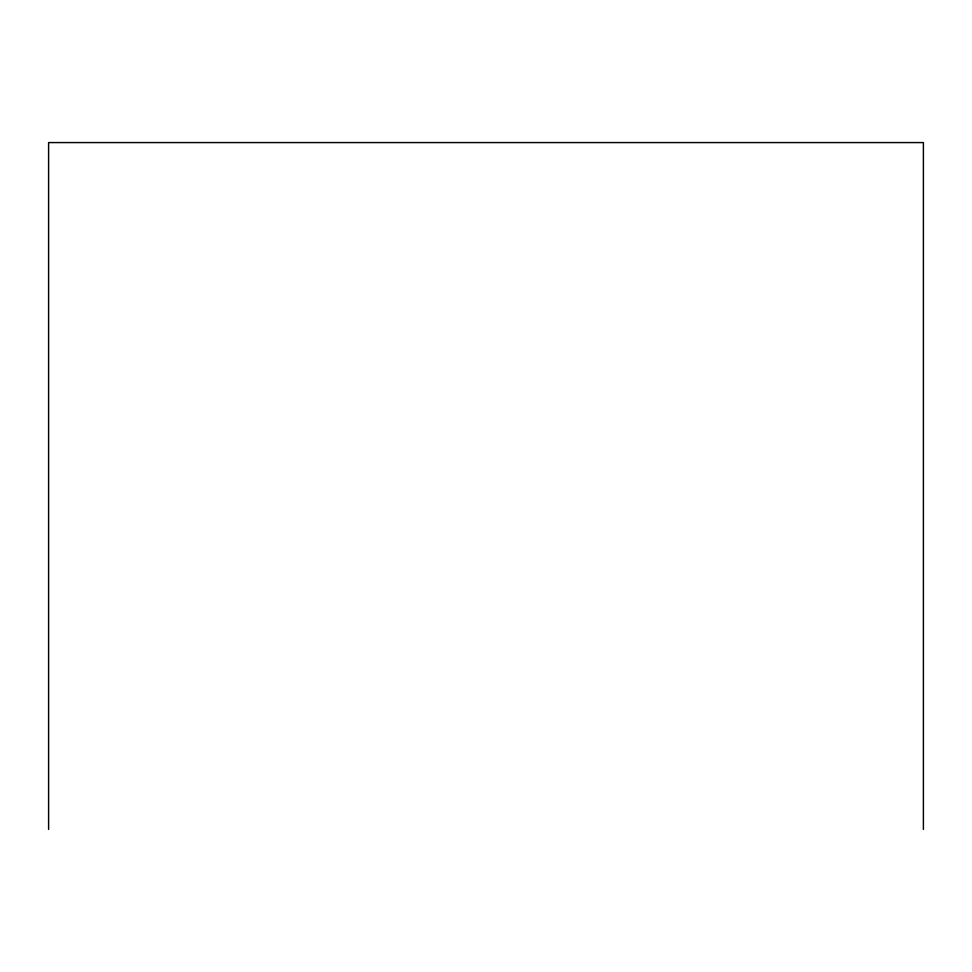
<?xml version="1.0" encoding="UTF-8"?>
<svg xmlns="http://www.w3.org/2000/svg" width="972" height="972" viewBox="0 0 972 972"><rect width="100%" height="100%" fill="white"/><g stroke="black" fill="none" stroke-linecap="round" stroke-linejoin="round"><path stroke-width="1.46" d="M923.4 829.42L923.4 142.58L48.6 142.58L48.6 829.42"/></g></svg>
